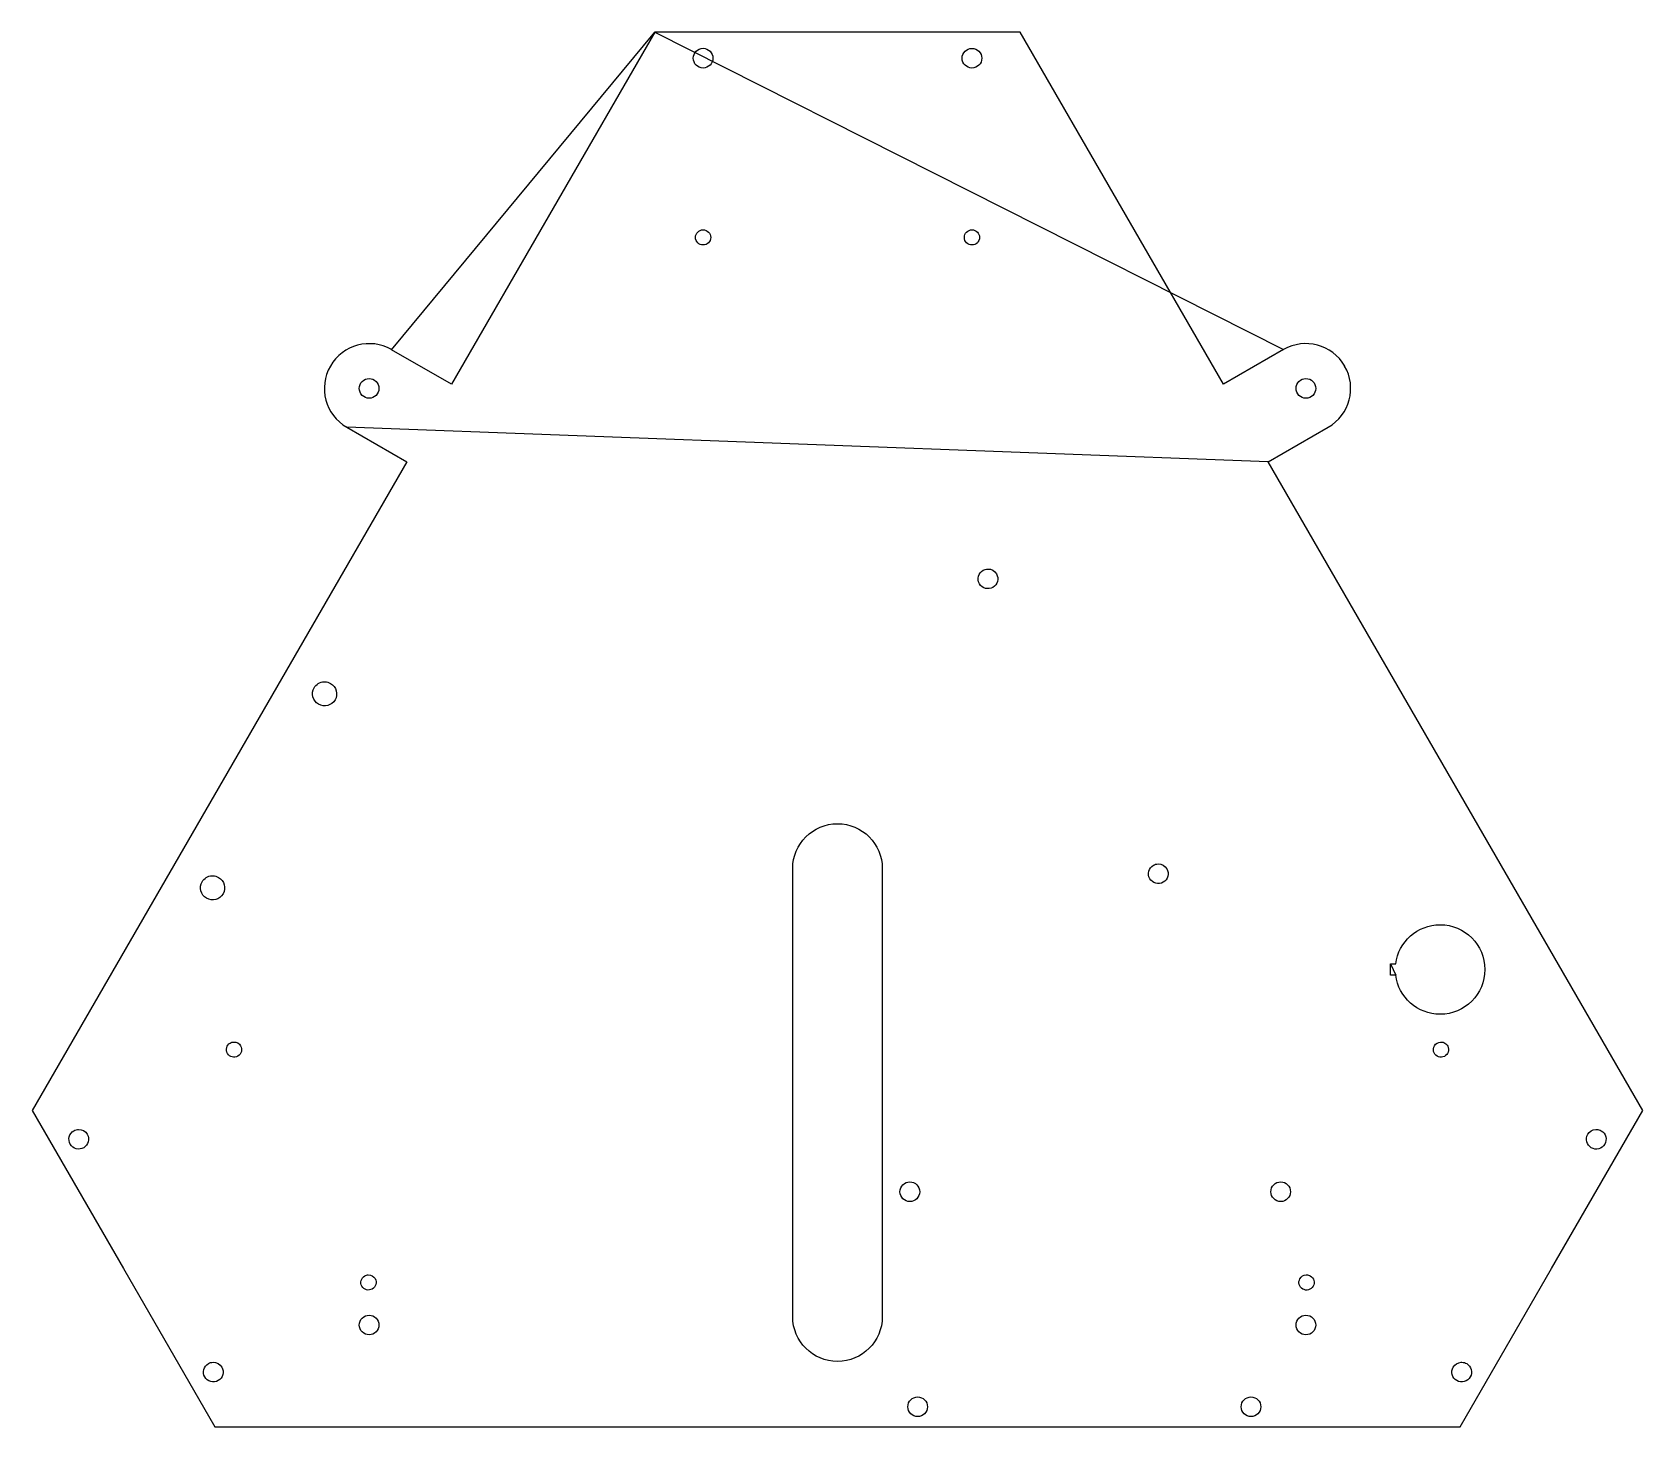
# Model space of a CAD drawing. Extents: x -138 to 221, y 2 to 314.
import ezdxf

# ---------------------------------------------------------------- set-up
doc = ezdxf.new("R2010")
doc.units = 0
doc.layers.add('Ebene_1', color=7, linetype='CONTINUOUS')

msp = doc.modelspace()

# ---------------------------------------------------------------- linework, layer by layer
at = {"layer": 'Ebene_1', "color": 5}
for points in [[(0.899048, 313.622245), (-44.457702, 235.061942), (-57.837352, 242.786672)], [(141.140454, 242.800001), (127.752537, 235.07031), (82.400747, 313.621793), (41.649955, 313.621793), (0.89916, 313.622357), (0.899048, 313.622245)], [(11.657116, 310.024463), (11.657116, 310.024463)], [(71.645873, 310.023899), (71.645873, 310.023899)], [(11.657127, 269.534919), (11.657127, 269.534919)], [(71.646438, 269.535483), (71.646438, 269.535483)], [(154.794548, 239.141611), (154.796806, 239.143304)], [(-62.841835, 236.345173), (-62.841835, 236.345173)], [(146.14372, 236.345173), (146.14372, 236.345173)], [(-67.834685, 225.473058), (-54.455035, 217.748328), (-68.554572, 193.326183), (-138.008797, 73.027857), (-117.633677, 37.736852), (-97.26076, 2.450255), (41.647694, 2.450255), (180.556148, 2.450255), (200.929618, 37.737402), (221.304739, 73.027857), (151.850511, 193.326183), (137.745464, 217.757145)], [(75.169793, 193.848128), (75.169793, 193.848128)], [(-72.713548, 168.691818), (-72.713548, 168.691765)], [(41.649842, 137.007359), (41.650406, 137.007359), (41.650971, 137.007359)], [(41.649893, 137.00735), (41.649842, 137.007359)], [(113.162856, 128.039637), (113.162856, 128.039637)], [(-97.711161, 125.401023), (-97.711161, 125.40097)], [(176.085184, 114.480844), (176.085184, 114.480844)], [(166.180395, 103.240463), (165.028355, 103.240463), (165.028355, 105.730854)], [(-93.022524, 88.303079), (-93.022524, 88.303079)], [(176.321105, 88.30086), (176.321105, 88.300821)], [(-127.664752, 68.807698), (-127.664752, 68.807698)], [(210.964983, 68.80548), (210.964983, 68.80544)], [(57.785564, 57.097632), (57.785564, 57.097632)], [(140.520773, 57.100934), (140.520773, 57.100934)], [(-63.027044, 36.350991), (-63.027044, 36.350991)], [(146.326725, 36.347717), (146.326725, 36.347689)], [(-62.841835, 27.357368), (-62.841835, 27.357368)], [(146.14372, 27.356239), (146.14372, 27.356239)], [(-97.670922, 16.855588), (-97.670922, 16.855588)], [(180.970053, 16.853934), (180.970053, 16.853895)], [(59.535122, 9.113722), (59.535122, 9.113722)], [(133.897923, 9.110899), (133.897923, 9.110899)]]:
    msp.add_lwpolyline(points, close=True, dxfattribs=at)
for points in [[(9.462175, 307.829524), (9.462208, 309.041742), (10.444897, 310.024431), (11.657116, 310.024463)], [(11.657116, 310.024463), (12.869333, 310.024429), (13.852021, 309.041741), (13.852054, 307.829524)], [(69.450935, 307.82896), (69.450969, 309.041177), (70.433656, 310.023865), (71.645873, 310.023899)], [(71.645873, 310.023899), (72.858091, 310.023866), (73.840781, 309.041178), (73.840814, 307.82896)], [(11.657116, 305.634585), (10.444897, 305.634617), (9.462208, 306.617306), (9.462175, 307.829524)], [(13.852054, 307.829524), (13.852021, 306.617307), (12.869333, 305.634619), (11.657116, 305.634585)], [(71.645873, 305.63402), (70.433656, 305.634055), (69.450968, 306.616743), (69.450935, 307.82896)], [(73.840814, 307.82896), (73.840781, 306.616742), (72.858092, 305.634053), (71.645873, 305.63402)], [(9.96214, 267.839933), (9.962148, 268.776045), (10.721015, 269.534912), (11.657127, 269.534919)], [(11.657127, 269.534919), (12.593239, 269.534912), (13.352106, 268.776045), (13.352114, 267.839933)], [(69.95145, 267.840496), (69.951458, 268.776609), (70.710325, 269.535476), (71.646438, 269.535483)], [(71.646438, 269.535483), (72.58255, 269.535476), (73.341417, 268.776609), (73.341425, 267.840496)], [(11.657127, 266.144946), (10.721015, 266.144953), (9.962147, 266.90382), (9.96214, 267.839933)], [(13.352114, 267.839933), (13.352107, 266.90382), (12.59324, 266.144953), (11.657127, 266.144946)], [(71.646438, 266.145509), (70.710325, 266.145516), (69.951458, 266.904384), (69.95145, 267.840496)], [(73.341425, 267.840496), (73.341418, 266.904384), (72.58255, 266.145516), (71.646438, 266.145509)], [(-57.841755, 242.78893), (-62.622248, 245.547786), (-68.734077, 243.909459), (-71.493705, 239.12941)], [(154.796806, 239.143304), (152.037179, 243.923353), (145.925349, 245.56168), (141.144856, 242.802823)], [(-57.837352, 242.786672), (-57.83882, 242.787425), (-57.840287, 242.788177), (-57.841755, 242.78893)], [(141.144856, 242.802823), (141.143389, 242.801883), (141.141921, 242.800942), (141.140454, 242.800001)], [(-71.493705, 239.12941), (-74.25377, 234.349394), (-72.616649, 228.236963), (-67.836943, 225.47636)], [(151.137784, 225.489661), (155.91683, 228.250232), (157.553864, 234.361839), (154.794548, 239.141611)], [(-65.037327, 234.150232), (-65.037311, 234.732457), (-64.805978, 235.290823), (-64.394231, 235.702466)], [(-64.39423, 232.597998), (-64.805977, 233.009642), (-65.03731, 233.568007), (-65.037327, 234.150232)], [(-64.394231, 235.702466), (-63.982485, 236.11411), (-63.42406, 236.345303), (-62.841835, 236.345173)], [(-62.841835, 236.345173), (-61.629616, 236.34514), (-60.646927, 235.36245), (-60.646894, 234.150232)], [(-60.646894, 234.150232), (-60.646928, 232.938014), (-61.629617, 231.955326), (-62.841835, 231.955293)], [(143.948229, 234.150232), (143.948245, 234.732457), (144.179577, 235.290823), (144.591324, 235.702466)], [(144.591325, 232.597998), (144.179578, 233.009642), (143.948245, 233.568007), (143.948229, 234.150232)], [(144.591324, 235.702466), (145.003071, 236.11411), (145.561495, 236.345303), (146.14372, 236.345173)], [(146.14372, 236.345173), (147.355939, 236.34514), (148.338629, 235.36245), (148.338661, 234.150232)], [(148.338661, 234.150232), (148.338627, 232.938014), (147.355938, 231.955326), (146.14372, 231.955293)], [(-62.841835, 231.955293), (-63.42406, 231.955163), (-63.982484, 232.186355), (-64.39423, 232.597998)], [(146.14372, 231.955293), (145.561496, 231.955163), (145.003072, 232.186355), (144.591325, 232.597998)], [(-67.836943, 225.47636), (-67.83619, 225.475259), (-67.835438, 225.474159), (-67.834685, 225.473058)], [(137.745464, 217.757145), (137.745464, 217.757145), (151.133381, 225.486839), (151.133381, 225.486839)], [(151.133381, 225.486839), (151.134849, 225.487779), (151.136316, 225.48872), (151.137784, 225.489661)], [(73.321017, 190.556271), (72.715084, 191.605961), (73.074616, 192.948102), (74.124137, 193.554329)], [(76.319078, 189.752598), (75.269242, 189.146755), (73.927055, 189.506548), (73.321017, 190.556271)], [(74.124137, 193.554329), (74.442573, 193.738314), (74.802132, 193.839339), (75.169793, 193.848128)], [(75.169793, 193.848128), (75.972393, 193.86715), (76.721348, 193.446483), (77.122748, 192.751209)], [(77.342014, 191.08544), (77.191293, 190.523077), (76.823327, 190.043633), (76.319078, 189.752598)], [(77.122748, 192.751209), (77.413862, 192.247006), (77.492735, 191.647802), (77.342014, 191.08544)], [(-75.380527, 165.299999), (-75.565568, 165.990437), (-75.468736, 166.726105), (-75.111336, 167.345144)], [(-74.124659, 163.663578), (-74.743733, 164.020917), (-75.195487, 164.609561), (-75.380527, 165.299999)], [(-75.111336, 167.345144), (-74.652499, 168.139796), (-73.820861, 168.646381), (-72.904271, 168.68956)], [(-72.904271, 168.68956), (-72.840743, 168.692563), (-72.777129, 168.693316), (-72.713548, 168.691818)], [(-72.713548, 168.691765), (-72.262181, 168.681033), (-71.820743, 168.557074), (-71.42977, 168.331271)], [(-71.42977, 168.331271), (-70.810695, 167.973931), (-70.358941, 167.385287), (-70.1739, 166.694848)], [(-70.1739, 166.694848), (-69.98886, 166.004409), (-70.085692, 165.268741), (-70.443093, 164.649702)], [(-72.07964, 163.39415), (-72.77007, 163.209216), (-73.505687, 163.306132), (-74.124659, 163.663578)], [(-70.443093, 164.649702), (-70.800525, 164.030721), (-71.38921, 163.579085), (-72.07964, 163.39415)], [(31.655808, 127.014369), (31.656924, 132.53331), (36.130953, 137.006845), (41.649893, 137.00735)], [(41.650971, 137.007359), (47.16991, 137.006853), (51.643939, 132.533318), (51.645055, 127.014378)], [(31.653551, 127.009967), (31.654303, 127.011434), (31.655055, 127.012902), (31.655808, 127.014369)], [(31.653551, 27.022271), (31.653551, 27.022271), (31.653551, 127.009967), (31.653551, 127.009967)], [(51.645055, 127.014378), (51.644303, 127.01291), (51.64355, 127.011442), (51.642797, 127.009975)], [(51.642797, 127.009975), (51.642797, 127.009975), (51.642797, 27.02228), (51.642797, 27.02228)], [(111.31408, 124.747781), (111.022921, 125.251917), (110.943964, 125.851071), (111.094579, 126.413425)], [(111.094579, 126.413425), (111.245195, 126.975779), (111.613045, 127.455265), (112.1172, 127.746392)], [(112.1172, 127.746392), (112.435687, 127.930183), (112.795244, 128.031018), (113.162856, 128.039637)], [(113.162856, 128.039637), (113.965456, 128.05866), (114.714412, 127.637993), (115.115811, 126.942719)], [(115.115811, 126.942719), (115.406925, 126.438516), (115.485799, 125.839311), (115.335078, 125.276949)], [(-100.378142, 122.009206), (-100.563183, 122.699644), (-100.46635, 123.435312), (-100.108949, 124.054352)], [(-100.108949, 124.054352), (-99.650216, 124.848843), (-98.818825, 125.355403), (-97.902435, 125.398766)], [(-97.902435, 125.398766), (-97.838724, 125.401781), (-97.774926, 125.402534), (-97.711161, 125.401023)], [(-97.711161, 125.40097), (-97.259794, 125.390238), (-96.818356, 125.266279), (-96.427383, 125.040476)], [(-96.427383, 125.040476), (-95.138751, 124.296177), (-94.697288, 122.648283), (-95.441256, 121.35946)], [(114.312141, 123.944108), (113.262306, 123.338265), (111.920118, 123.698057), (111.31408, 124.747781)], [(115.335078, 125.276949), (115.184357, 124.714587), (114.81639, 124.235142), (114.312141, 123.944108)], [(-99.122272, 120.372783), (-99.741347, 120.730123), (-100.193101, 121.318767), (-100.378142, 122.009206)], [(-95.441256, 121.35946), (-96.185367, 120.070628), (-97.833305, 119.628907), (-99.122272, 120.372783)], [(166.17764, 105.730854), (166.804817, 110.726662), (171.050164, 114.476001), (176.085184, 114.480844)], [(176.085184, 114.480844), (181.6052, 114.480642), (186.079921, 110.005674), (186.079819, 104.485659)], [(165.028355, 105.730854), (165.028355, 105.730854), (166.17764, 105.730854), (166.17764, 105.730854)], [(186.079819, 104.485659), (186.079922, 98.965642), (181.605201, 94.490673), (176.085184, 94.490471)], [(176.085184, 94.490471), (171.051213, 94.4967), (166.807438, 98.245694), (166.180395, 103.240463)], [(-94.450174, 85.760875), (-94.918073, 86.571434), (-94.640468, 87.607824), (-93.830055, 88.075977)], [(-93.830055, 88.075977), (-93.584158, 88.218142), (-93.306478, 88.296234), (-93.022524, 88.303079)], [(-93.022524, 88.303079), (-92.402702, 88.317747), (-91.824327, 87.992834), (-91.514399, 87.455862)], [(-91.514399, 87.455862), (-91.289573, 87.066494), (-91.228658, 86.603753), (-91.345061, 86.169466)], [(175.433646, 85.137948), (174.623034, 85.605914), (174.345172, 86.642348), (174.81298, 87.453051)], [(174.81298, 87.453051), (175.101396, 87.953008), (175.624401, 88.271839), (176.200937, 88.299167)], [(176.200937, 88.299167), (176.240961, 88.301152), (176.281042, 88.301717), (176.321105, 88.30086)], [(176.321105, 88.300821), (176.605057, 88.293976), (176.882736, 88.215884), (177.128633, 88.07372)], [(177.128633, 88.07372), (177.518057, 87.848991), (177.802238, 87.478746), (177.91864, 87.044459)], [(177.91864, 87.044459), (178.035043, 86.610173), (177.974128, 86.147431), (177.749302, 85.758064)], [(-92.135068, 85.140206), (-92.945773, 84.672397), (-93.982209, 84.95026), (-94.450174, 85.760875)], [(-91.345061, 86.169466), (-91.461463, 85.73518), (-91.745644, 85.364935), (-92.135068, 85.140206)], [(176.719916, 84.968373), (176.285637, 84.852077), (175.822946, 84.913075), (175.433646, 85.137948)], [(177.749302, 85.758064), (177.52448, 85.368734), (177.154194, 85.08467), (176.719916, 84.968373)], [(-129.733344, 67.181608), (-129.582623, 67.74397), (-129.214656, 68.223415), (-128.710408, 68.51445)], [(-128.710408, 68.51445), (-128.391921, 68.698242), (-128.032365, 68.799078), (-127.664752, 68.807698)], [(-127.664752, 68.807698), (-126.862267, 68.826833), (-126.113339, 68.406392), (-125.711797, 67.71133)], [(209.012028, 67.708522), (209.385655, 68.355826), (210.062977, 68.768534), (210.809541, 68.803787)], [(210.809541, 68.803787), (210.861319, 68.806186), (210.913165, 68.806751), (210.964983, 68.80548)], [(210.964983, 68.80544), (211.332596, 68.79682), (211.692152, 68.695984), (212.010639, 68.512192)], [(212.010639, 68.512192), (212.514794, 68.221065), (212.882644, 67.74158), (213.03326, 67.179225)], [(-129.514078, 65.515838), (-129.805192, 66.020042), (-129.884065, 66.619246), (-129.733344, 67.181608)], [(-128.181111, 64.493218), (-128.743466, 64.643833), (-129.222951, 65.011683), (-129.514078, 65.515838)], [(-126.515467, 64.712719), (-127.019603, 64.421559), (-127.618757, 64.342602), (-128.181111, 64.493218)], [(-125.49253, 66.04556), (-125.643251, 65.483198), (-126.011218, 65.003754), (-126.515467, 64.712719)], [(-125.711797, 67.71133), (-125.420683, 67.207127), (-125.341809, 66.607922), (-125.49253, 66.04556)], [(209.815701, 64.710461), (208.765978, 65.316499), (208.406185, 66.658686), (209.012028, 67.708522)], [(212.813759, 65.513581), (212.207532, 64.46406), (210.865391, 64.104527), (209.815701, 64.710461)], [(213.03326, 67.179225), (213.183876, 66.616871), (213.104918, 66.017717), (212.813759, 65.513581)], [(55.590626, 54.902694), (55.59066, 56.114911), (56.573348, 57.097598), (57.785564, 57.097632)], [(57.785564, 52.707753), (56.573347, 52.707787), (55.590659, 53.690476), (55.590626, 54.902694)], [(57.785564, 57.097632), (58.997782, 57.0976), (59.980471, 56.114912), (59.980505, 54.902694)], [(59.980505, 54.902694), (59.980473, 53.690475), (58.997783, 52.707786), (57.785564, 52.707753)], [(138.325835, 54.905996), (138.325869, 56.118213), (139.308556, 57.1009), (140.520773, 57.100934)], [(140.520773, 52.711055), (139.308555, 52.711089), (138.325867, 53.693778), (138.325835, 54.905996)], [(140.520773, 57.100934), (141.732991, 57.100902), (142.71568, 56.118214), (142.715714, 54.905996)], [(142.715714, 54.905996), (142.715681, 53.693777), (141.732992, 52.711088), (140.520773, 52.711055)], [(-64.624582, 35.095183), (-64.50818, 35.529469), (-64.223998, 35.899714), (-63.834574, 36.124443)], [(-63.834574, 36.124443), (-63.588626, 36.266414), (-63.310948, 36.344315), (-63.027044, 36.350991)], [(-63.027044, 36.350991), (-62.407417, 36.365456), (-61.829301, 36.040571), (-61.519469, 35.503774)], [(144.81915, 35.501023), (145.107701, 36.000769), (145.630683, 36.319378), (146.20711, 36.346589)], [(146.20711, 36.346589), (146.246956, 36.348372), (146.286852, 36.348749), (146.326725, 36.347717)], [(146.326725, 36.347689), (146.610629, 36.341013), (146.888307, 36.263112), (147.134255, 36.121141)], [(147.134255, 36.121141), (147.523679, 35.896412), (147.80786, 35.526167), (147.924263, 35.091881)], [(-64.455243, 33.808787), (-64.68007, 34.198155), (-64.740984, 34.660896), (-64.624582, 35.095183)], [(-63.425983, 33.01878), (-63.860269, 33.135182), (-64.230514, 33.419363), (-64.455243, 33.808787)], [(-62.139587, 33.188118), (-62.528955, 32.963292), (-62.991696, 32.902377), (-63.425983, 33.01878)], [(-61.349895, 34.217504), (-61.466192, 33.783225), (-61.750257, 33.412939), (-62.139587, 33.188118)], [(-61.519469, 35.503774), (-61.294596, 35.114473), (-61.233598, 34.651782), (-61.349895, 34.217504)], [(144.649576, 34.214752), (144.533279, 34.64903), (144.594277, 35.111722), (144.81915, 35.501023)], [(145.439268, 33.185367), (145.049938, 33.410188), (144.765873, 33.780473), (144.649576, 34.214752)], [(146.725539, 33.015793), (146.29126, 32.899496), (145.828569, 32.960494), (145.439268, 33.185367)], [(147.754924, 33.805485), (147.530103, 33.416154), (147.159817, 33.13209), (146.725539, 33.015793)], [(147.924263, 35.091881), (148.040665, 34.657594), (147.979751, 34.194853), (147.754924, 33.805485)], [(-65.037327, 25.162429), (-65.03731, 25.744654), (-64.805977, 26.303019), (-64.39423, 26.714663)], [(-64.39423, 23.610196), (-64.805977, 24.021839), (-65.03731, 24.580205), (-65.037327, 25.162429)], [(-64.39423, 26.714663), (-63.982484, 27.126306), (-63.42406, 27.357498), (-62.841835, 27.357368)], [(-62.841835, 27.357368), (-61.629617, 27.357335), (-60.646928, 26.374647), (-60.646894, 25.162429)], [(-60.646894, 25.162429), (-60.646928, 23.950212), (-61.629617, 22.967524), (-62.841835, 22.967491)], [(41.648188, 17.037006), (36.132044, 17.037203), (31.658924, 21.506128), (31.653551, 27.022271)], [(51.642797, 27.02228), (51.637429, 21.506144), (47.164325, 17.037219), (41.648188, 17.037006)], [(143.948229, 25.161298), (143.948245, 25.743523), (144.179577, 26.301889), (144.591324, 26.713533)], [(144.591325, 23.609065), (144.179578, 24.020708), (143.948245, 24.579073), (143.948229, 25.161298)], [(144.591324, 26.713533), (145.003071, 27.125176), (145.561495, 27.356369), (146.14372, 27.356239)], [(146.14372, 27.356239), (147.355939, 27.356206), (148.338629, 26.373517), (148.338661, 25.161298)], [(148.338661, 25.161298), (148.338627, 23.94908), (147.355938, 22.966392), (146.14372, 22.96636)], [(-62.841835, 22.967491), (-63.42406, 22.967361), (-63.982484, 23.198553), (-64.39423, 23.610196)], [(146.14372, 22.96636), (145.561496, 22.966229), (145.003072, 23.197422), (144.591325, 23.609065)], [(-99.5197, 13.563728), (-99.81086, 14.067865), (-99.889817, 14.667019), (-99.7392, 15.229374)], [(-99.7392, 15.229374), (-99.588584, 15.791728), (-99.220734, 16.271213), (-98.716578, 16.562339)], [(-98.716578, 16.562339), (-98.398091, 16.746132), (-98.038535, 16.846968), (-97.670922, 16.855588)], [(-97.670922, 16.855588), (-96.868322, 16.874611), (-96.119366, 16.453944), (-95.717967, 15.758669)], [(-95.717967, 15.758669), (-95.112124, 14.708834), (-95.471917, 13.366646), (-96.52164, 12.760609)], [(179.82077, 12.758904), (178.771041, 13.364942), (178.411247, 14.707138), (179.017097, 15.756976)], [(179.017097, 15.756976), (179.390724, 16.404281), (180.068047, 16.816988), (180.81461, 16.852241)], [(180.81461, 16.852241), (180.866388, 16.854641), (180.918235, 16.855205), (180.970053, 16.853934)], [(180.970053, 16.853895), (181.337665, 16.845274), (181.697222, 16.744438), (182.015709, 16.560646)], [(182.015709, 16.560646), (182.519867, 16.269519), (182.887719, 15.790032), (183.038335, 15.227675)], [(183.038335, 15.227675), (183.188951, 14.665318), (183.109991, 14.066161), (182.818828, 13.562024)], [(-96.52164, 12.760609), (-97.571331, 12.154673), (-98.913473, 12.514206), (-99.5197, 13.563728)], [(182.818828, 13.562024), (182.212601, 12.512503), (180.870461, 12.15297), (179.82077, 12.758904)], [(57.340184, 6.918795), (57.340224, 8.131007), (58.32291, 9.113688), (59.535122, 9.113722)], [(59.535122, 9.113722), (60.747336, 9.113689), (61.730023, 8.131008), (61.730063, 6.918795)], [(131.702982, 6.915944), (131.703007, 8.128169), (132.685699, 9.110867), (133.897923, 9.110899)], [(133.897923, 9.110899), (135.110147, 9.110865), (136.092837, 8.128168), (136.092861, 6.915944)], [(59.535122, 4.72384), (58.322899, 4.723874), (57.340209, 5.706572), (57.340184, 6.918795)], [(61.730063, 6.918795), (61.730038, 5.70657), (60.747347, 4.723872), (59.535122, 4.72384)], [(133.897923, 4.721017), (132.68571, 4.72105), (131.703022, 5.703731), (131.702982, 6.915944)], [(136.092861, 6.915944), (136.092821, 5.703732), (135.110136, 4.721052), (133.897923, 4.721017)]]:
    msp.add_open_spline(points, degree=3, dxfattribs=at)

doc.saveas('drawing.dxf')
